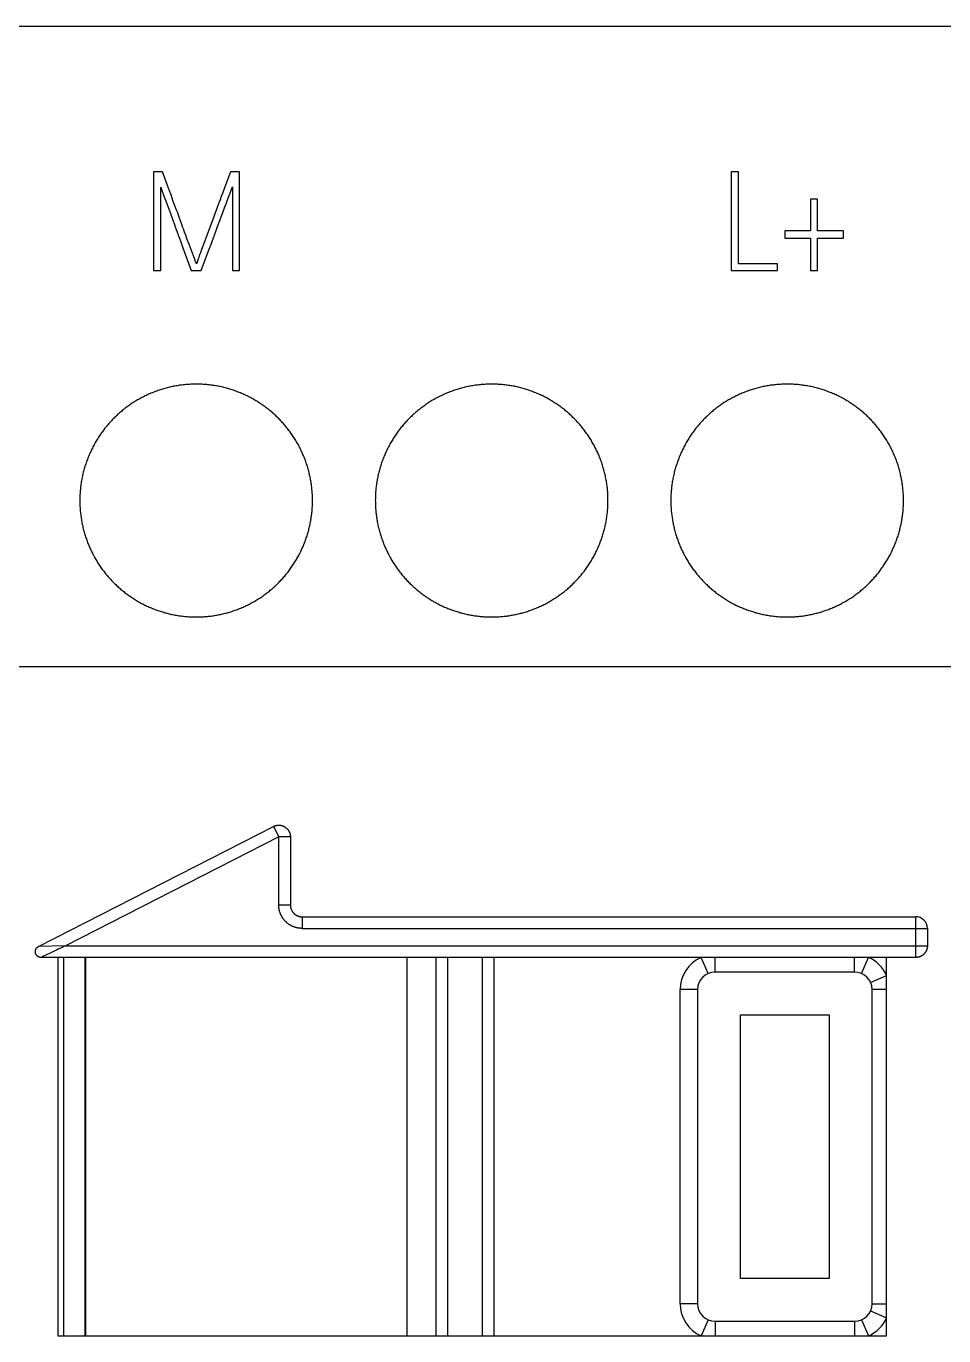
# Model space of a CAD drawing. Extents: x 0 to 420, y 0 to 297.
# Drawn here: x 119.11 to 134.88, y 215.06 to 237.56 of the extents above; entities that cross this region are included whole.
import ezdxf

# ---------------------------------------------------------------- set-up
doc = ezdxf.new("R2010")
doc.units = 0
doc.header["$LTSCALE"] = 23.1
doc.layers.add('10000_FRONT', color=7, linetype='CONTINUOUS')
doc.layers.add('10500_FRONT_LABELING', color=7, linetype='CONTINUOUS')

msp = doc.modelspace()

# ---------------------------------------------------------------- linework, layer by layer
at = {"layer": '10000_FRONT', "color": 7, "linetype": 'CONTINUOUS'}
for p, q in [((111.9, 237.561), (147.4, 237.561)), ((111.9, 226.561), (147.4, 226.561)), ((119.321, 221.75), (123.36, 223.813)), ((123.36, 223.813), (123.45, 223.634)), ((123.45, 223.634), (119.782, 221.761)), ((123.45, 222.461), (123.45, 223.634)), ((123.65, 223.634), (123.45, 223.634)), ((123.65, 223.634), (123.65, 222.461)), ((123.65, 222.461), (123.45, 222.461)), ((123.85, 222.261), (123.85, 222.061)), ((123.85, 222.261), (134.4, 222.261)), ((134.4, 221.561), (134.4, 222.261)), ((123.85, 222.061), (134.6, 222.061)), ((134.6, 222.061), (134.6, 221.761)), ((119.782, 221.761), (119.321, 221.75)), ((119.535, 221.643), (119.459, 221.606)), ((119.63, 221.688), (119.603, 221.675)), ((119.658, 221.701), (119.63, 221.688)), ((119.699, 221.721), (119.658, 221.701)), ((119.726, 221.734), (119.699, 221.721)), ((119.754, 221.748), (119.726, 221.734)), ((119.782, 221.761), (119.754, 221.748)), ((119.782, 221.761), (134.6, 221.761)), ((119.37, 221.563), (119.366, 221.561)), ((134.4, 221.561), (119.366, 221.561)), ((119.397, 221.576), (119.37, 221.563)), ((119.459, 221.606), (119.407, 221.581)), ((119.65, 221.561), (119.65, 215.061)), ((119.75, 221.561), (119.75, 215.061)), ((120.115, 221.561), (120.115, 215.061)), ((120.131, 221.561), (120.131, 215.061)), ((125.659, 215.061), (125.659, 221.561)), ((126.15, 221.561), (126.15, 215.061)), ((126.35, 221.561), (126.35, 215.061)), ((126.95, 221.561), (126.95, 215.061)), ((127.15, 221.561), (127.15, 215.061)), ((130.831, 221.286), (130.711, 221.561)), ((130.95, 221.311), (130.95, 221.561)), ((133.35, 221.311), (133.35, 221.561)), ((133.47, 221.286), (133.59, 221.561)), ((133.9, 215.061), (133.9, 221.561)), ((133.35, 221.311), (130.95, 221.311)), ((133.625, 221.131), (133.9, 221.251)), ((130.35, 215.611), (130.35, 221.011)), ((130.65, 221.011), (130.35, 221.011)), ((130.65, 221.011), (130.65, 215.611)), ((133.65, 215.611), (133.65, 221.011)), ((133.9, 221.011), (133.65, 221.011)), ((131.388, 216.048), (131.388, 220.574)), ((131.388, 220.574), (132.913, 220.574)), ((132.913, 220.574), (132.913, 216.048)), ((132.913, 216.048), (131.388, 216.048)), ((130.65, 215.611), (130.35, 215.611)), ((133.65, 215.611), (133.9, 215.611)), ((130.831, 215.336), (130.711, 215.061)), ((133.47, 215.336), (133.59, 215.061)), ((133.625, 215.491), (133.9, 215.371)), ((130.95, 215.311), (130.95, 215.061)), ((130.95, 215.311), (133.35, 215.311)), ((133.35, 215.311), (133.35, 215.061)), ((119.65, 215.061), (133.9, 215.061))]:
    msp.add_line(p, q, dxfattribs=at)
for points in [[(124.03, 229.411), (124.03, 229.433), (124.03, 229.454), (124.029, 229.475), (124.029, 229.497), (124.028, 229.518), (124.026, 229.539), (124.025, 229.56), (124.023, 229.581), (124.021, 229.602), (124.019, 229.623), (124.017, 229.644), (124.014, 229.665), (124.011, 229.686), (124.008, 229.707), (124.005, 229.728), (124.002, 229.749), (123.998, 229.77), (123.994, 229.791), (123.99, 229.811), (123.986, 229.832), (123.981, 229.853), (123.976, 229.873), (123.971, 229.894), (123.966, 229.914), (123.961, 229.935), (123.955, 229.955), (123.949, 229.976), (123.943, 229.996), (123.937, 230.017), (123.93, 230.037), (123.923, 230.057), (123.916, 230.077), (123.909, 230.097), (123.902, 230.118), (123.894, 230.137), (123.886, 230.157), (123.878, 230.177), (123.87, 230.197), (123.861, 230.216), (123.853, 230.235), (123.844, 230.255), (123.835, 230.274), (123.826, 230.293), (123.816, 230.312), (123.806, 230.331), (123.797, 230.349), (123.787, 230.368), (123.776, 230.387), (123.766, 230.405), (123.755, 230.423), (123.745, 230.442), (123.734, 230.46), (123.722, 230.478), (123.711, 230.495), (123.699, 230.513), (123.688, 230.531), (123.676, 230.548), (123.663, 230.566), (123.651, 230.583), (123.639, 230.6), (123.626, 230.617), (123.613, 230.634), (123.6, 230.651), (123.586, 230.668), (123.573, 230.685), (123.559, 230.701), (123.545, 230.717), (123.531, 230.733), (123.517, 230.749), (123.502, 230.765), (123.488, 230.781), (123.473, 230.796), (123.458, 230.811), (123.444, 230.827), (123.428, 230.841), (123.413, 230.856), (123.398, 230.871), (123.382, 230.885), (123.367, 230.899), (123.351, 230.913), (123.335, 230.927), (123.319, 230.941), (123.302, 230.955), (123.286, 230.968), (123.269, 230.981), (123.253, 230.994), (123.236, 231.007), (123.219, 231.02), (123.201, 231.033), (123.184, 231.045), (123.167, 231.057), (123.149, 231.069), (123.131, 231.081), (123.113, 231.093), (123.095, 231.104), (123.077, 231.116), (123.058, 231.127), (123.04, 231.138), (123.021, 231.148), (123.003, 231.159), (122.984, 231.169), (122.965, 231.179), (122.946, 231.189), (122.927, 231.199), (122.908, 231.208), (122.889, 231.218), (122.87, 231.227), (122.85, 231.235), (122.831, 231.244), (122.811, 231.252), (122.792, 231.261), (122.772, 231.269), (122.752, 231.276), (122.732, 231.284), (122.713, 231.291), (122.693, 231.298), (122.672, 231.305), (122.652, 231.312), (122.632, 231.319), (122.612, 231.325), (122.591, 231.331), (122.571, 231.337), (122.55, 231.343), (122.529, 231.348), (122.508, 231.353), (122.487, 231.358), (122.467, 231.363), (122.445, 231.368), (122.424, 231.372), (122.403, 231.376), (122.382, 231.38), (122.361, 231.384), (122.34, 231.387), (122.319, 231.39), (122.298, 231.393), (122.277, 231.396), (122.255, 231.398), (122.234, 231.401), (122.213, 231.403), (122.192, 231.405), (122.171, 231.406), (122.149, 231.408), (122.128, 231.409), (122.107, 231.41), (122.086, 231.41), (122.064, 231.411), (122.043, 231.411), (122.022, 231.411), (122, 231.411), (121.979, 231.41), (121.958, 231.41), (121.937, 231.409), (121.915, 231.408), (121.894, 231.406), (121.872, 231.405), (121.851, 231.403), (121.83, 231.401), (121.808, 231.399), (121.787, 231.396), (121.766, 231.394), (121.744, 231.391), (121.723, 231.387), (121.702, 231.384), (121.681, 231.38), (121.66, 231.376), (121.639, 231.372), (121.618, 231.368), (121.597, 231.364), (121.576, 231.359), (121.555, 231.354), (121.535, 231.349), (121.514, 231.343), (121.494, 231.338), (121.473, 231.332), (121.453, 231.326), (121.433, 231.32), (121.412, 231.313), (121.392, 231.307), (121.372, 231.3), (121.352, 231.293), (121.332, 231.285), (121.312, 231.278), (121.292, 231.27), (121.272, 231.262), (121.253, 231.254), (121.233, 231.245), (121.213, 231.237), (121.194, 231.228), (121.174, 231.219), (121.155, 231.209), (121.136, 231.2), (121.117, 231.19), (121.098, 231.18), (121.079, 231.17), (121.06, 231.16), (121.041, 231.149), (121.023, 231.139), (121.004, 231.128), (120.986, 231.117)], [(129.11, 229.411), (129.11, 229.433), (129.11, 229.454), (129.109, 229.475), (129.109, 229.497), (129.108, 229.518), (129.106, 229.539), (129.105, 229.56), (129.103, 229.581), (129.101, 229.602), (129.099, 229.623), (129.097, 229.644), (129.094, 229.665), (129.091, 229.686), (129.088, 229.707), (129.085, 229.728), (129.082, 229.749), (129.078, 229.77), (129.074, 229.791), (129.07, 229.811), (129.066, 229.832), (129.061, 229.853), (129.056, 229.873), (129.051, 229.894), (129.046, 229.914), (129.041, 229.935), (129.035, 229.955), (129.029, 229.976), (129.023, 229.996), (129.017, 230.017), (129.01, 230.037), (129.003, 230.057), (128.996, 230.077), (128.989, 230.097), (128.982, 230.118), (128.974, 230.137), (128.966, 230.157), (128.958, 230.177), (128.95, 230.197), (128.941, 230.216), (128.933, 230.235), (128.924, 230.255), (128.915, 230.274), (128.906, 230.293), (128.896, 230.312), (128.886, 230.331), (128.877, 230.349), (128.867, 230.368), (128.856, 230.387), (128.846, 230.405), (128.835, 230.423), (128.825, 230.442), (128.814, 230.46), (128.802, 230.478), (128.791, 230.495), (128.779, 230.513), (128.768, 230.531), (128.756, 230.548), (128.743, 230.566), (128.731, 230.583), (128.719, 230.6), (128.706, 230.617), (128.693, 230.634), (128.68, 230.651), (128.666, 230.668), (128.653, 230.685), (128.639, 230.701), (128.625, 230.717), (128.611, 230.733), (128.597, 230.749), (128.582, 230.765), (128.568, 230.781), (128.553, 230.796), (128.538, 230.811), (128.524, 230.827), (128.508, 230.841), (128.493, 230.856), (128.478, 230.871), (128.462, 230.885), (128.447, 230.899), (128.431, 230.913), (128.415, 230.927), (128.399, 230.941), (128.382, 230.955), (128.366, 230.968), (128.349, 230.981), (128.333, 230.994), (128.316, 231.007), (128.299, 231.02), (128.281, 231.033), (128.264, 231.045), (128.247, 231.057), (128.229, 231.069), (128.211, 231.081), (128.193, 231.093), (128.175, 231.104), (128.157, 231.116), (128.138, 231.127), (128.12, 231.138), (128.101, 231.148), (128.083, 231.159), (128.064, 231.169), (128.045, 231.179), (128.026, 231.189), (128.007, 231.199), (127.988, 231.208), (127.969, 231.218), (127.95, 231.227), (127.93, 231.235), (127.911, 231.244), (127.891, 231.252), (127.872, 231.261), (127.852, 231.269), (127.832, 231.276), (127.812, 231.284), (127.793, 231.291), (127.773, 231.298), (127.752, 231.305), (127.732, 231.312), (127.712, 231.319), (127.692, 231.325), (127.671, 231.331), (127.651, 231.337), (127.63, 231.343), (127.609, 231.348), (127.588, 231.353), (127.567, 231.358), (127.547, 231.363), (127.525, 231.368), (127.504, 231.372), (127.483, 231.376), (127.462, 231.38), (127.441, 231.384), (127.42, 231.387), (127.399, 231.39), (127.378, 231.393), (127.357, 231.396), (127.335, 231.398), (127.314, 231.401), (127.293, 231.403), (127.272, 231.405), (127.251, 231.406), (127.229, 231.408), (127.208, 231.409), (127.187, 231.41), (127.166, 231.41), (127.144, 231.411), (127.123, 231.411), (127.102, 231.411), (127.08, 231.411), (127.059, 231.41), (127.038, 231.41), (127.017, 231.409), (126.995, 231.408), (126.974, 231.406), (126.952, 231.405), (126.931, 231.403), (126.91, 231.401), (126.888, 231.399), (126.867, 231.396), (126.846, 231.394), (126.824, 231.391), (126.803, 231.387), (126.782, 231.384), (126.761, 231.38), (126.74, 231.376), (126.719, 231.372), (126.698, 231.368), (126.677, 231.364), (126.656, 231.359), (126.635, 231.354), (126.615, 231.349), (126.594, 231.343), (126.574, 231.338), (126.553, 231.332), (126.533, 231.326), (126.513, 231.32), (126.492, 231.313), (126.472, 231.307), (126.452, 231.3), (126.432, 231.293), (126.412, 231.285), (126.392, 231.278), (126.372, 231.27), (126.352, 231.262), (126.333, 231.254), (126.313, 231.245), (126.293, 231.237), (126.274, 231.228), (126.254, 231.219), (126.235, 231.209), (126.216, 231.2), (126.197, 231.19), (126.178, 231.18), (126.159, 231.17), (126.14, 231.16), (126.121, 231.149), (126.103, 231.139), (126.084, 231.128), (126.066, 231.117)], [(134.19, 229.411), (134.19, 229.433), (134.19, 229.454), (134.189, 229.475), (134.189, 229.497), (134.188, 229.518), (134.186, 229.539), (134.185, 229.56), (134.183, 229.581), (134.181, 229.602), (134.179, 229.623), (134.177, 229.644), (134.174, 229.665), (134.171, 229.686), (134.168, 229.707), (134.165, 229.728), (134.162, 229.749), (134.158, 229.77), (134.154, 229.791), (134.15, 229.811), (134.146, 229.832), (134.141, 229.853), (134.136, 229.873), (134.131, 229.894), (134.126, 229.914), (134.121, 229.935), (134.115, 229.955), (134.109, 229.976), (134.103, 229.996), (134.097, 230.017), (134.09, 230.037), (134.083, 230.057), (134.076, 230.077), (134.069, 230.097), (134.062, 230.118), (134.054, 230.137), (134.046, 230.157), (134.038, 230.177), (134.03, 230.197), (134.021, 230.216), (134.013, 230.235), (134.004, 230.255), (133.995, 230.274), (133.986, 230.293), (133.976, 230.312), (133.966, 230.331), (133.957, 230.349), (133.947, 230.368), (133.936, 230.387), (133.926, 230.405), (133.915, 230.423), (133.905, 230.442), (133.894, 230.46), (133.882, 230.478), (133.871, 230.495), (133.859, 230.513), (133.848, 230.531), (133.836, 230.548), (133.823, 230.566), (133.811, 230.583), (133.799, 230.6), (133.786, 230.617), (133.773, 230.634), (133.76, 230.651), (133.746, 230.668), (133.733, 230.685), (133.719, 230.701), (133.705, 230.717), (133.691, 230.733), (133.677, 230.749), (133.662, 230.765), (133.648, 230.781), (133.633, 230.796), (133.618, 230.811), (133.604, 230.827), (133.588, 230.841), (133.573, 230.856), (133.558, 230.871), (133.542, 230.885), (133.527, 230.899), (133.511, 230.913), (133.495, 230.927), (133.479, 230.941), (133.462, 230.955), (133.446, 230.968), (133.429, 230.981), (133.413, 230.994), (133.396, 231.007), (133.379, 231.02), (133.361, 231.033), (133.344, 231.045), (133.327, 231.057), (133.309, 231.069), (133.291, 231.081), (133.273, 231.093), (133.255, 231.104), (133.237, 231.116), (133.218, 231.127), (133.2, 231.138), (133.181, 231.148), (133.163, 231.159), (133.144, 231.169), (133.125, 231.179), (133.106, 231.189), (133.087, 231.199), (133.068, 231.208), (133.049, 231.218), (133.03, 231.227), (133.01, 231.235), (132.991, 231.244), (132.971, 231.252), (132.952, 231.261), (132.932, 231.269), (132.912, 231.276), (132.892, 231.284), (132.873, 231.291), (132.853, 231.298), (132.832, 231.305), (132.812, 231.312), (132.792, 231.319), (132.772, 231.325), (132.751, 231.331), (132.731, 231.337), (132.71, 231.343), (132.689, 231.348), (132.668, 231.353), (132.647, 231.358), (132.627, 231.363), (132.605, 231.368), (132.584, 231.372), (132.563, 231.376), (132.542, 231.38), (132.521, 231.384), (132.5, 231.387), (132.479, 231.39), (132.458, 231.393), (132.437, 231.396), (132.415, 231.398), (132.394, 231.401), (132.373, 231.403), (132.352, 231.405), (132.331, 231.406), (132.309, 231.408), (132.288, 231.409), (132.267, 231.41), (132.246, 231.41), (132.224, 231.411), (132.203, 231.411), (132.182, 231.411), (132.16, 231.411), (132.139, 231.41), (132.118, 231.41), (132.097, 231.409), (132.075, 231.408), (132.054, 231.406), (132.032, 231.405), (132.011, 231.403), (131.99, 231.401), (131.968, 231.399), (131.947, 231.396), (131.926, 231.394), (131.904, 231.391), (131.883, 231.387), (131.862, 231.384), (131.841, 231.38), (131.82, 231.376), (131.799, 231.372), (131.778, 231.368), (131.757, 231.364), (131.736, 231.359), (131.715, 231.354), (131.695, 231.349), (131.674, 231.343), (131.654, 231.338), (131.633, 231.332), (131.613, 231.326), (131.593, 231.32), (131.572, 231.313), (131.552, 231.307), (131.532, 231.3), (131.512, 231.293), (131.492, 231.285), (131.472, 231.278), (131.452, 231.27), (131.432, 231.262), (131.413, 231.254), (131.393, 231.245), (131.373, 231.237), (131.354, 231.228), (131.334, 231.219), (131.315, 231.209), (131.296, 231.2), (131.277, 231.19), (131.258, 231.18), (131.239, 231.17), (131.22, 231.16), (131.201, 231.149), (131.183, 231.139), (131.164, 231.128), (131.146, 231.117)], [(120.986, 231.117), (120.968, 231.106), (120.95, 231.094), (120.932, 231.083), (120.915, 231.071), (120.897, 231.059), (120.88, 231.047), (120.862, 231.035), (120.845, 231.022), (120.828, 231.009), (120.811, 230.997), (120.795, 230.984), (120.778, 230.97), (120.761, 230.957), (120.745, 230.943), (120.729, 230.93), (120.713, 230.916), (120.697, 230.901), (120.681, 230.887), (120.665, 230.873), (120.65, 230.858), (120.634, 230.843), (120.619, 230.828), (120.604, 230.813), (120.589, 230.797), (120.574, 230.782), (120.56, 230.766), (120.545, 230.75), (120.531, 230.735), (120.517, 230.718), (120.503, 230.702), (120.49, 230.686), (120.476, 230.67), (120.463, 230.653), (120.45, 230.636), (120.437, 230.619), (120.424, 230.603), (120.412, 230.585), (120.399, 230.568), (120.387, 230.551), (120.375, 230.533), (120.363, 230.516), (120.352, 230.498), (120.34, 230.48), (120.329, 230.462), (120.318, 230.444), (120.307, 230.426), (120.296, 230.408), (120.286, 230.389), (120.276, 230.371), (120.266, 230.352), (120.256, 230.333), (120.246, 230.314), (120.236, 230.295), (120.227, 230.276), (120.218, 230.256), (120.209, 230.237), (120.2, 230.217), (120.192, 230.198), (120.183, 230.178), (120.175, 230.158), (120.167, 230.138), (120.16, 230.119), (120.152, 230.099), (120.145, 230.079), (120.138, 230.059), (120.132, 230.039), (120.125, 230.019), (120.119, 229.998), (120.113, 229.978), (120.107, 229.958), (120.101, 229.938), (120.096, 229.917), (120.09, 229.897), (120.085, 229.876), (120.08, 229.855), (120.076, 229.835), (120.072, 229.814), (120.067, 229.793), (120.063, 229.772), (120.06, 229.752), (120.056, 229.731), (120.053, 229.71), (120.05, 229.688), (120.047, 229.667), (120.044, 229.646), (120.042, 229.625), (120.04, 229.604), (120.038, 229.582), (120.036, 229.561), (120.035, 229.539), (120.033, 229.518), (120.032, 229.497), (120.032, 229.475), (120.031, 229.454), (120.031, 229.433), (120.03, 229.411)], [(126.066, 231.117), (126.048, 231.106), (126.03, 231.094), (126.012, 231.083), (125.995, 231.071), (125.977, 231.059), (125.96, 231.047), (125.942, 231.035), (125.925, 231.022), (125.908, 231.009), (125.891, 230.997), (125.875, 230.984), (125.858, 230.97), (125.841, 230.957), (125.825, 230.943), (125.809, 230.93), (125.793, 230.916), (125.777, 230.901), (125.761, 230.887), (125.745, 230.873), (125.73, 230.858), (125.714, 230.843), (125.699, 230.828), (125.684, 230.813), (125.669, 230.797), (125.654, 230.782), (125.64, 230.766), (125.625, 230.75), (125.611, 230.735), (125.597, 230.718), (125.583, 230.702), (125.57, 230.686), (125.556, 230.67), (125.543, 230.653), (125.53, 230.636), (125.517, 230.619), (125.504, 230.603), (125.492, 230.585), (125.479, 230.568), (125.467, 230.551), (125.455, 230.533), (125.443, 230.516), (125.432, 230.498), (125.42, 230.48), (125.409, 230.462), (125.398, 230.444), (125.387, 230.426), (125.376, 230.408), (125.366, 230.389), (125.356, 230.371), (125.346, 230.352), (125.336, 230.333), (125.326, 230.314), (125.316, 230.295), (125.307, 230.276), (125.298, 230.256), (125.289, 230.237), (125.28, 230.217), (125.272, 230.198), (125.263, 230.178), (125.255, 230.158), (125.247, 230.138), (125.24, 230.119), (125.232, 230.099), (125.225, 230.079), (125.218, 230.059), (125.212, 230.039), (125.205, 230.019), (125.199, 229.998), (125.193, 229.978), (125.187, 229.958), (125.181, 229.938), (125.176, 229.917), (125.17, 229.897), (125.165, 229.876), (125.16, 229.855), (125.156, 229.835), (125.152, 229.814), (125.147, 229.793), (125.143, 229.772), (125.14, 229.752), (125.136, 229.731), (125.133, 229.71), (125.13, 229.688), (125.127, 229.667), (125.124, 229.646), (125.122, 229.625), (125.12, 229.604), (125.118, 229.582), (125.116, 229.561), (125.115, 229.539), (125.113, 229.518), (125.112, 229.497), (125.112, 229.475), (125.111, 229.454), (125.111, 229.433), (125.11, 229.411)], [(131.146, 231.117), (131.128, 231.106), (131.11, 231.094), (131.092, 231.083), (131.075, 231.071), (131.057, 231.059), (131.04, 231.047), (131.022, 231.035), (131.005, 231.022), (130.988, 231.009), (130.971, 230.997), (130.955, 230.984), (130.938, 230.97), (130.921, 230.957), (130.905, 230.943), (130.889, 230.93), (130.873, 230.916), (130.857, 230.901), (130.841, 230.887), (130.825, 230.873), (130.81, 230.858), (130.794, 230.843), (130.779, 230.828), (130.764, 230.813), (130.749, 230.797), (130.734, 230.782), (130.72, 230.766), (130.705, 230.75), (130.691, 230.735), (130.677, 230.718), (130.663, 230.702), (130.65, 230.686), (130.636, 230.67), (130.623, 230.653), (130.61, 230.636), (130.597, 230.619), (130.584, 230.603), (130.572, 230.585), (130.559, 230.568), (130.547, 230.551), (130.535, 230.533), (130.523, 230.516), (130.512, 230.498), (130.5, 230.48), (130.489, 230.462), (130.478, 230.444), (130.467, 230.426), (130.456, 230.408), (130.446, 230.389), (130.436, 230.371), (130.426, 230.352), (130.416, 230.333), (130.406, 230.314), (130.396, 230.295), (130.387, 230.276), (130.378, 230.256), (130.369, 230.237), (130.36, 230.217), (130.352, 230.198), (130.343, 230.178), (130.335, 230.158), (130.327, 230.138), (130.32, 230.119), (130.312, 230.099), (130.305, 230.079), (130.298, 230.059), (130.292, 230.039), (130.285, 230.019), (130.279, 229.998), (130.273, 229.978), (130.267, 229.958), (130.261, 229.938), (130.256, 229.917), (130.25, 229.897), (130.245, 229.876), (130.24, 229.855), (130.236, 229.835), (130.232, 229.814), (130.227, 229.793), (130.223, 229.772), (130.22, 229.752), (130.216, 229.731), (130.213, 229.71), (130.21, 229.688), (130.207, 229.667), (130.204, 229.646), (130.202, 229.625), (130.2, 229.604), (130.198, 229.582), (130.196, 229.561), (130.195, 229.539), (130.193, 229.518), (130.192, 229.497), (130.192, 229.475), (130.191, 229.454), (130.191, 229.433), (130.19, 229.411)], [(120.03, 229.411), (120.031, 229.391), (120.031, 229.37), (120.031, 229.35), (120.032, 229.329), (120.033, 229.309), (120.034, 229.288), (120.036, 229.268), (120.037, 229.248), (120.039, 229.227), (120.041, 229.207), (120.043, 229.187), (120.046, 229.167), (120.048, 229.147), (120.051, 229.126), (120.054, 229.106), (120.057, 229.086), (120.06, 229.066), (120.064, 229.046), (120.068, 229.026), (120.072, 229.006), (120.076, 228.987), (120.08, 228.967), (120.085, 228.947), (120.09, 228.927), (120.095, 228.907), (120.1, 228.888), (120.106, 228.868), (120.111, 228.848), (120.117, 228.829), (120.123, 228.809), (120.129, 228.79), (120.136, 228.77), (120.143, 228.751), (120.15, 228.731), (120.157, 228.712), (120.164, 228.693), (120.171, 228.674), (120.179, 228.655), (120.187, 228.636), (120.195, 228.617), (120.203, 228.598), (120.211, 228.58), (120.22, 228.561), (120.229, 228.543), (120.238, 228.525), (120.247, 228.507), (120.256, 228.488), (120.266, 228.47), (120.275, 228.453), (120.285, 228.435), (120.295, 228.417), (120.305, 228.399), (120.316, 228.382), (120.326, 228.365), (120.337, 228.347), (120.348, 228.33), (120.359, 228.313), (120.37, 228.296), (120.382, 228.279), (120.393, 228.262), (120.405, 228.246), (120.417, 228.229), (120.429, 228.213), (120.442, 228.196), (120.454, 228.18), (120.467, 228.164), (120.48, 228.148), (120.493, 228.132), (120.506, 228.116), (120.52, 228.1), (120.533, 228.085), (120.547, 228.07), (120.561, 228.055), (120.575, 228.04), (120.589, 228.025), (120.603, 228.01), (120.617, 227.996), (120.632, 227.981), (120.647, 227.967), (120.661, 227.953), (120.676, 227.939), (120.691, 227.926), (120.707, 227.912), (120.722, 227.899), (120.737, 227.885), (120.753, 227.872), (120.769, 227.859), (120.785, 227.847), (120.801, 227.834), (120.817, 227.821), (120.833, 227.809), (120.849, 227.797), (120.866, 227.785), (120.883, 227.773), (120.9, 227.761), (120.917, 227.75), (120.934, 227.739), (120.951, 227.727), (120.969, 227.716), (120.986, 227.705), (121.004, 227.695), (121.022, 227.684), (121.039, 227.674), (121.057, 227.664), (121.075, 227.654), (121.093, 227.644), (121.112, 227.635), (121.13, 227.625), (121.148, 227.616), (121.167, 227.607), (121.185, 227.599), (121.204, 227.59), (121.222, 227.582), (121.241, 227.574), (121.26, 227.566), (121.279, 227.558), (121.297, 227.55), (121.317, 227.543), (121.336, 227.536), (121.355, 227.529), (121.374, 227.522), (121.393, 227.515), (121.413, 227.509), (121.432, 227.503), (121.452, 227.497), (121.472, 227.491), (121.491, 227.485), (121.511, 227.48), (121.531, 227.474), (121.551, 227.469), (121.571, 227.465), (121.591, 227.46), (121.612, 227.455), (121.632, 227.451), (121.652, 227.447), (121.672, 227.443), (121.693, 227.44), (121.713, 227.437), (121.733, 227.433), (121.753, 227.43), (121.774, 227.428), (121.794, 227.425), (121.814, 227.423), (121.835, 227.421), (121.855, 227.419), (121.876, 227.417), (121.896, 227.416), (121.916, 227.414), (121.937, 227.413), (121.957, 227.412), (121.977, 227.412), (121.998, 227.411), (122.018, 227.411), (122.039, 227.411), (122.059, 227.411), (122.08, 227.412), (122.1, 227.412), (122.121, 227.413), (122.141, 227.414), (122.162, 227.415), (122.182, 227.417), (122.203, 227.419), (122.223, 227.42), (122.244, 227.423), (122.264, 227.425), (122.285, 227.427), (122.305, 227.43), (122.326, 227.433), (122.346, 227.436), (122.367, 227.44), (122.387, 227.443), (122.407, 227.447), (122.427, 227.451), (122.447, 227.455), (122.467, 227.459), (122.487, 227.464), (122.507, 227.469), (122.527, 227.474), (122.547, 227.479), (122.566, 227.484), (122.586, 227.49), (122.606, 227.496), (122.625, 227.502), (122.645, 227.508), (122.664, 227.514), (122.683, 227.521), (122.703, 227.527), (122.722, 227.534), (122.741, 227.542), (122.76, 227.549), (122.779, 227.557), (122.798, 227.564), (122.817, 227.572), (122.836, 227.58), (122.855, 227.589), (122.873, 227.597), (122.892, 227.606), (122.911, 227.615), (122.929, 227.624)], [(122.929, 227.624), (122.948, 227.634), (122.966, 227.643), (122.984, 227.653), (123.002, 227.663), (123.02, 227.673), (123.038, 227.683), (123.055, 227.694), (123.073, 227.704), (123.09, 227.715), (123.108, 227.726), (123.125, 227.737), (123.142, 227.748), (123.159, 227.76), (123.176, 227.771), (123.192, 227.783), (123.209, 227.795), (123.225, 227.807), (123.241, 227.819), (123.258, 227.832), (123.274, 227.844), (123.29, 227.857), (123.305, 227.87), (123.321, 227.883), (123.337, 227.896), (123.352, 227.91), (123.367, 227.924), (123.383, 227.937), (123.398, 227.951), (123.413, 227.965), (123.427, 227.98), (123.442, 227.994), (123.457, 228.009), (123.471, 228.024), (123.485, 228.039), (123.499, 228.054), (123.513, 228.069), (123.527, 228.084), (123.54, 228.099), (123.554, 228.115), (123.567, 228.131), (123.58, 228.146), (123.593, 228.162), (123.605, 228.178), (123.618, 228.194), (123.63, 228.211), (123.642, 228.227), (123.654, 228.243), (123.666, 228.26), (123.678, 228.277), (123.689, 228.293), (123.7, 228.31), (123.711, 228.327), (123.722, 228.345), (123.733, 228.362), (123.744, 228.379), (123.754, 228.397), (123.764, 228.414), (123.775, 228.432), (123.784, 228.45), (123.794, 228.468), (123.804, 228.486), (123.813, 228.504), (123.822, 228.523), (123.831, 228.541), (123.84, 228.56), (123.849, 228.579), (123.857, 228.597), (123.866, 228.616), (123.874, 228.635), (123.882, 228.654), (123.889, 228.673), (123.897, 228.692), (123.904, 228.711), (123.911, 228.73), (123.918, 228.749), (123.924, 228.768), (123.931, 228.788), (123.937, 228.807), (123.943, 228.827), (123.949, 228.846), (123.955, 228.866), (123.96, 228.885), (123.965, 228.905), (123.97, 228.924), (123.975, 228.944), (123.98, 228.964), (123.984, 228.984), (123.989, 229.004), (123.993, 229.024), (123.996, 229.044), (124, 229.064), (124.004, 229.084), (124.007, 229.104), (124.01, 229.124), (124.013, 229.145), (124.015, 229.165), (124.018, 229.185), (124.02, 229.206), (124.022, 229.226), (124.024, 229.247), (124.025, 229.267), (124.027, 229.288), (124.028, 229.308), (124.029, 229.329), (124.03, 229.349), (124.03, 229.37), (124.03, 229.391), (124.03, 229.411)], [(125.11, 229.411), (125.111, 229.391), (125.111, 229.37), (125.111, 229.35), (125.112, 229.329), (125.113, 229.309), (125.114, 229.288), (125.116, 229.268), (125.117, 229.248), (125.119, 229.227), (125.121, 229.207), (125.123, 229.187), (125.126, 229.167), (125.128, 229.147), (125.131, 229.126), (125.134, 229.106), (125.137, 229.086), (125.14, 229.066), (125.144, 229.046), (125.148, 229.026), (125.152, 229.006), (125.156, 228.987), (125.16, 228.967), (125.165, 228.947), (125.17, 228.927), (125.175, 228.907), (125.18, 228.888), (125.186, 228.868), (125.191, 228.848), (125.197, 228.829), (125.203, 228.809), (125.209, 228.79), (125.216, 228.77), (125.223, 228.751), (125.23, 228.731), (125.237, 228.712), (125.244, 228.693), (125.251, 228.674), (125.259, 228.655), (125.267, 228.636), (125.275, 228.617), (125.283, 228.598), (125.291, 228.58), (125.3, 228.561), (125.309, 228.543), (125.318, 228.525), (125.327, 228.507), (125.336, 228.488), (125.346, 228.47), (125.355, 228.453), (125.365, 228.435), (125.375, 228.417), (125.385, 228.399), (125.396, 228.382), (125.406, 228.365), (125.417, 228.347), (125.428, 228.33), (125.439, 228.313), (125.45, 228.296), (125.462, 228.279), (125.473, 228.262), (125.485, 228.246), (125.497, 228.229), (125.509, 228.213), (125.522, 228.196), (125.534, 228.18), (125.547, 228.164), (125.56, 228.148), (125.573, 228.132), (125.586, 228.116), (125.6, 228.1), (125.613, 228.085), (125.627, 228.07), (125.641, 228.055), (125.655, 228.04), (125.669, 228.025), (125.683, 228.01), (125.697, 227.996), (125.712, 227.981), (125.727, 227.967), (125.741, 227.953), (125.756, 227.939), (125.771, 227.926), (125.787, 227.912), (125.802, 227.899), (125.817, 227.885), (125.833, 227.872), (125.849, 227.859), (125.865, 227.847), (125.881, 227.834), (125.897, 227.821), (125.913, 227.809), (125.929, 227.797), (125.946, 227.785), (125.963, 227.773), (125.98, 227.761), (125.997, 227.75), (126.014, 227.739), (126.031, 227.727), (126.049, 227.716), (126.066, 227.705), (126.084, 227.695), (126.102, 227.684), (126.119, 227.674), (126.137, 227.664), (126.155, 227.654), (126.173, 227.644), (126.192, 227.635), (126.21, 227.625), (126.228, 227.616), (126.247, 227.607), (126.265, 227.599), (126.284, 227.59), (126.302, 227.582), (126.321, 227.574), (126.34, 227.566), (126.359, 227.558), (126.377, 227.55), (126.397, 227.543), (126.416, 227.536), (126.435, 227.529), (126.454, 227.522), (126.473, 227.515), (126.493, 227.509), (126.512, 227.503), (126.532, 227.497), (126.552, 227.491), (126.571, 227.485), (126.591, 227.48), (126.611, 227.474), (126.631, 227.469), (126.651, 227.465), (126.671, 227.46), (126.692, 227.455), (126.712, 227.451), (126.732, 227.447), (126.752, 227.443), (126.773, 227.44), (126.793, 227.437), (126.813, 227.433), (126.833, 227.43), (126.854, 227.428), (126.874, 227.425), (126.894, 227.423), (126.915, 227.421), (126.935, 227.419), (126.956, 227.417), (126.976, 227.416), (126.996, 227.414), (127.017, 227.413), (127.037, 227.412), (127.057, 227.412), (127.078, 227.411), (127.098, 227.411), (127.119, 227.411), (127.139, 227.411), (127.16, 227.412), (127.18, 227.412), (127.201, 227.413), (127.221, 227.414), (127.242, 227.415), (127.262, 227.417), (127.283, 227.419), (127.303, 227.42), (127.324, 227.423), (127.344, 227.425), (127.365, 227.427), (127.385, 227.43), (127.406, 227.433), (127.426, 227.436), (127.447, 227.44), (127.467, 227.443), (127.487, 227.447), (127.507, 227.451), (127.527, 227.455), (127.547, 227.459), (127.567, 227.464), (127.587, 227.469), (127.607, 227.474), (127.627, 227.479), (127.646, 227.484), (127.666, 227.49), (127.686, 227.496), (127.705, 227.502), (127.725, 227.508), (127.744, 227.514), (127.763, 227.521), (127.783, 227.527), (127.802, 227.534), (127.821, 227.542), (127.84, 227.549), (127.859, 227.557), (127.878, 227.564), (127.897, 227.572), (127.916, 227.58), (127.935, 227.589), (127.953, 227.597), (127.972, 227.606), (127.991, 227.615), (128.009, 227.624)], [(128.009, 227.624), (128.028, 227.634), (128.046, 227.643), (128.064, 227.653), (128.082, 227.663), (128.1, 227.673), (128.118, 227.683), (128.135, 227.694), (128.153, 227.704), (128.17, 227.715), (128.188, 227.726), (128.205, 227.737), (128.222, 227.748), (128.239, 227.76), (128.256, 227.771), (128.272, 227.783), (128.289, 227.795), (128.305, 227.807), (128.321, 227.819), (128.338, 227.832), (128.354, 227.844), (128.37, 227.857), (128.385, 227.87), (128.401, 227.883), (128.417, 227.896), (128.432, 227.91), (128.447, 227.924), (128.463, 227.937), (128.478, 227.951), (128.493, 227.965), (128.507, 227.98), (128.522, 227.994), (128.537, 228.009), (128.551, 228.024), (128.565, 228.039), (128.579, 228.054), (128.593, 228.069), (128.607, 228.084), (128.62, 228.099), (128.634, 228.115), (128.647, 228.131), (128.66, 228.146), (128.673, 228.162), (128.685, 228.178), (128.698, 228.194), (128.71, 228.211), (128.722, 228.227), (128.734, 228.243), (128.746, 228.26), (128.758, 228.277), (128.769, 228.293), (128.78, 228.31), (128.791, 228.327), (128.802, 228.345), (128.813, 228.362), (128.824, 228.379), (128.834, 228.397), (128.844, 228.414), (128.855, 228.432), (128.864, 228.45), (128.874, 228.468), (128.884, 228.486), (128.893, 228.504), (128.902, 228.523), (128.911, 228.541), (128.92, 228.56), (128.929, 228.579), (128.937, 228.597), (128.946, 228.616), (128.954, 228.635), (128.962, 228.654), (128.969, 228.673), (128.977, 228.692), (128.984, 228.711), (128.991, 228.73), (128.998, 228.749), (129.004, 228.768), (129.011, 228.788), (129.017, 228.807), (129.023, 228.827), (129.029, 228.846), (129.035, 228.866), (129.04, 228.885), (129.045, 228.905), (129.05, 228.924), (129.055, 228.944), (129.06, 228.964), (129.064, 228.984), (129.069, 229.004), (129.073, 229.024), (129.076, 229.044), (129.08, 229.064), (129.084, 229.084), (129.087, 229.104), (129.09, 229.124), (129.093, 229.145), (129.095, 229.165), (129.098, 229.185), (129.1, 229.206), (129.102, 229.226), (129.104, 229.247), (129.105, 229.267), (129.107, 229.288), (129.108, 229.308), (129.109, 229.329), (129.11, 229.349), (129.11, 229.37), (129.11, 229.391), (129.11, 229.411)], [(130.19, 229.411), (130.191, 229.391), (130.191, 229.37), (130.191, 229.35), (130.192, 229.329), (130.193, 229.309), (130.194, 229.288), (130.196, 229.268), (130.197, 229.248), (130.199, 229.227), (130.201, 229.207), (130.203, 229.187), (130.206, 229.167), (130.208, 229.147), (130.211, 229.126), (130.214, 229.106), (130.217, 229.086), (130.22, 229.066), (130.224, 229.046), (130.228, 229.026), (130.232, 229.006), (130.236, 228.987), (130.24, 228.967), (130.245, 228.947), (130.25, 228.927), (130.255, 228.907), (130.26, 228.888), (130.266, 228.868), (130.271, 228.848), (130.277, 228.829), (130.283, 228.809), (130.289, 228.79), (130.296, 228.77), (130.303, 228.751), (130.31, 228.731), (130.317, 228.712), (130.324, 228.693), (130.331, 228.674), (130.339, 228.655), (130.347, 228.636), (130.355, 228.617), (130.363, 228.598), (130.371, 228.58), (130.38, 228.561), (130.389, 228.543), (130.398, 228.525), (130.407, 228.507), (130.416, 228.488), (130.426, 228.47), (130.435, 228.453), (130.445, 228.435), (130.455, 228.417), (130.465, 228.399), (130.476, 228.382), (130.486, 228.365), (130.497, 228.347), (130.508, 228.33), (130.519, 228.313), (130.53, 228.296), (130.542, 228.279), (130.553, 228.262), (130.565, 228.246), (130.577, 228.229), (130.589, 228.213), (130.602, 228.196), (130.614, 228.18), (130.627, 228.164), (130.64, 228.148), (130.653, 228.132), (130.666, 228.116), (130.68, 228.1), (130.693, 228.085), (130.707, 228.07), (130.721, 228.055), (130.735, 228.04), (130.749, 228.025), (130.763, 228.01), (130.777, 227.996), (130.792, 227.981), (130.807, 227.967), (130.821, 227.953), (130.836, 227.939), (130.851, 227.926), (130.867, 227.912), (130.882, 227.899), (130.897, 227.885), (130.913, 227.872), (130.929, 227.859), (130.945, 227.847), (130.961, 227.834), (130.977, 227.821), (130.993, 227.809), (131.009, 227.797), (131.026, 227.785), (131.043, 227.773), (131.06, 227.761), (131.077, 227.75), (131.094, 227.739), (131.111, 227.727), (131.129, 227.716), (131.146, 227.705), (131.164, 227.695), (131.182, 227.684), (131.199, 227.674), (131.217, 227.664), (131.235, 227.654), (131.253, 227.644), (131.272, 227.635), (131.29, 227.625), (131.308, 227.616), (131.327, 227.607), (131.345, 227.599), (131.364, 227.59), (131.382, 227.582), (131.401, 227.574), (131.42, 227.566), (131.439, 227.558), (131.457, 227.55), (131.477, 227.543), (131.496, 227.536), (131.515, 227.529), (131.534, 227.522), (131.553, 227.515), (131.573, 227.509), (131.592, 227.503), (131.612, 227.497), (131.632, 227.491), (131.651, 227.485), (131.671, 227.48), (131.691, 227.474), (131.711, 227.469), (131.731, 227.465), (131.751, 227.46), (131.772, 227.455), (131.792, 227.451), (131.812, 227.447), (131.832, 227.443), (131.853, 227.44), (131.873, 227.437), (131.893, 227.433), (131.913, 227.43), (131.934, 227.428), (131.954, 227.425), (131.974, 227.423), (131.995, 227.421), (132.015, 227.419), (132.036, 227.417), (132.056, 227.416), (132.076, 227.414), (132.097, 227.413), (132.117, 227.412), (132.137, 227.412), (132.158, 227.411), (132.178, 227.411), (132.199, 227.411), (132.219, 227.411), (132.24, 227.412), (132.26, 227.412), (132.281, 227.413), (132.301, 227.414), (132.322, 227.415), (132.342, 227.417), (132.363, 227.419), (132.383, 227.42), (132.404, 227.423), (132.424, 227.425), (132.445, 227.427), (132.465, 227.43), (132.486, 227.433), (132.506, 227.436), (132.527, 227.44), (132.547, 227.443), (132.567, 227.447), (132.587, 227.451), (132.607, 227.455), (132.627, 227.459), (132.647, 227.464), (132.667, 227.469), (132.687, 227.474), (132.707, 227.479), (132.726, 227.484), (132.746, 227.49), (132.766, 227.496), (132.785, 227.502), (132.805, 227.508), (132.824, 227.514), (132.843, 227.521), (132.863, 227.527), (132.882, 227.534), (132.901, 227.542), (132.92, 227.549), (132.939, 227.557), (132.958, 227.564), (132.977, 227.572), (132.996, 227.58), (133.015, 227.589), (133.033, 227.597), (133.052, 227.606), (133.071, 227.615), (133.089, 227.624)], [(133.089, 227.624), (133.108, 227.634), (133.126, 227.643), (133.144, 227.653), (133.162, 227.663), (133.18, 227.673), (133.198, 227.683), (133.215, 227.694), (133.233, 227.704), (133.25, 227.715), (133.268, 227.726), (133.285, 227.737), (133.302, 227.748), (133.319, 227.76), (133.336, 227.771), (133.352, 227.783), (133.369, 227.795), (133.385, 227.807), (133.401, 227.819), (133.418, 227.832), (133.434, 227.844), (133.45, 227.857), (133.465, 227.87), (133.481, 227.883), (133.497, 227.896), (133.512, 227.91), (133.527, 227.924), (133.543, 227.937), (133.558, 227.951), (133.573, 227.965), (133.587, 227.98), (133.602, 227.994), (133.617, 228.009), (133.631, 228.024), (133.645, 228.039), (133.659, 228.054), (133.673, 228.069), (133.687, 228.084), (133.7, 228.099), (133.714, 228.115), (133.727, 228.131), (133.74, 228.146), (133.753, 228.162), (133.765, 228.178), (133.778, 228.194), (133.79, 228.211), (133.802, 228.227), (133.814, 228.243), (133.826, 228.26), (133.838, 228.277), (133.849, 228.293), (133.86, 228.31), (133.871, 228.327), (133.882, 228.345), (133.893, 228.362), (133.904, 228.379), (133.914, 228.397), (133.924, 228.414), (133.935, 228.432), (133.944, 228.45), (133.954, 228.468), (133.964, 228.486), (133.973, 228.504), (133.982, 228.523), (133.991, 228.541), (134, 228.56), (134.009, 228.579), (134.017, 228.597), (134.026, 228.616), (134.034, 228.635), (134.042, 228.654), (134.049, 228.673), (134.057, 228.692), (134.064, 228.711), (134.071, 228.73), (134.078, 228.749), (134.084, 228.768), (134.091, 228.788), (134.097, 228.807), (134.103, 228.827), (134.109, 228.846), (134.115, 228.866), (134.12, 228.885), (134.125, 228.905), (134.13, 228.924), (134.135, 228.944), (134.14, 228.964), (134.144, 228.984), (134.149, 229.004), (134.153, 229.024), (134.156, 229.044), (134.16, 229.064), (134.164, 229.084), (134.167, 229.104), (134.17, 229.124), (134.173, 229.145), (134.175, 229.165), (134.178, 229.185), (134.18, 229.206), (134.182, 229.226), (134.184, 229.247), (134.185, 229.267), (134.187, 229.288), (134.188, 229.308), (134.189, 229.329), (134.19, 229.349), (134.19, 229.37), (134.19, 229.391), (134.19, 229.411)], [(123.36, 223.813), (123.364, 223.815), (123.368, 223.817), (123.372, 223.818), (123.377, 223.82), (123.381, 223.822), (123.385, 223.823), (123.39, 223.825), (123.394, 223.826), (123.399, 223.827), (123.403, 223.829), (123.408, 223.83), (123.412, 223.831), (123.417, 223.831), (123.421, 223.832), (123.426, 223.833), (123.431, 223.833), (123.435, 223.834), (123.44, 223.834), (123.445, 223.834), (123.449, 223.834), (123.454, 223.834), (123.458, 223.834), (123.463, 223.834), (123.468, 223.833), (123.472, 223.833), (123.477, 223.832), (123.481, 223.832), (123.486, 223.831), (123.491, 223.83), (123.495, 223.829), (123.5, 223.828), (123.504, 223.827), (123.509, 223.826), (123.513, 223.824), (123.517, 223.823), (123.522, 223.821), (123.526, 223.819), (123.53, 223.818), (123.535, 223.816), (123.539, 223.814), (123.543, 223.812), (123.547, 223.81), (123.551, 223.807), (123.555, 223.805), (123.559, 223.802), (123.563, 223.8), (123.567, 223.797), (123.571, 223.794), (123.574, 223.791), (123.578, 223.789), (123.581, 223.785), (123.585, 223.782), (123.588, 223.779), (123.592, 223.776), (123.595, 223.773), (123.598, 223.769), (123.601, 223.766), (123.604, 223.762), (123.607, 223.759), (123.61, 223.755), (123.612, 223.751), (123.615, 223.748), (123.618, 223.744), (123.62, 223.74), (123.622, 223.736), (123.625, 223.732), (123.627, 223.728), (123.629, 223.724), (123.631, 223.72), (123.633, 223.715), (123.635, 223.711), (123.637, 223.707), (123.638, 223.703), (123.64, 223.698), (123.641, 223.694), (123.643, 223.689), (123.644, 223.685), (123.645, 223.68), (123.646, 223.676), (123.647, 223.671), (123.648, 223.667), (123.648, 223.662), (123.649, 223.658), (123.65, 223.653), (123.65, 223.648), (123.65, 223.644), (123.65, 223.639), (123.65, 223.634)], [(123.85, 222.061), (123.843, 222.061), (123.836, 222.061), (123.829, 222.062), (123.821, 222.062), (123.814, 222.063), (123.807, 222.064), (123.8, 222.064), (123.793, 222.065), (123.786, 222.066), (123.778, 222.068), (123.771, 222.069), (123.764, 222.071), (123.757, 222.072), (123.75, 222.074), (123.743, 222.076), (123.736, 222.078), (123.729, 222.08), (123.722, 222.082), (123.716, 222.085), (123.709, 222.087), (123.702, 222.09), (123.695, 222.093), (123.689, 222.095), (123.682, 222.098), (123.676, 222.101), (123.669, 222.105), (123.663, 222.108), (123.657, 222.111), (123.65, 222.115), (123.644, 222.119), (123.638, 222.122), (123.632, 222.126), (123.626, 222.13), (123.62, 222.134), (123.614, 222.139), (123.608, 222.143), (123.602, 222.147), (123.597, 222.152), (123.591, 222.156), (123.586, 222.161), (123.581, 222.166), (123.575, 222.171), (123.57, 222.176), (123.565, 222.181), (123.56, 222.186), (123.555, 222.191), (123.55, 222.197), (123.546, 222.202), (123.541, 222.208), (123.536, 222.214), (123.532, 222.219), (123.528, 222.225), (123.523, 222.231), (123.519, 222.237), (123.515, 222.243), (123.511, 222.249), (123.508, 222.255), (123.504, 222.261), (123.501, 222.268), (123.497, 222.274), (123.494, 222.28), (123.491, 222.287), (123.488, 222.293), (123.485, 222.3), (123.482, 222.306), (123.479, 222.313), (123.476, 222.32), (123.474, 222.327), (123.472, 222.334), (123.469, 222.34), (123.467, 222.347), (123.465, 222.354), (123.463, 222.361), (123.462, 222.368), (123.46, 222.375), (123.458, 222.382), (123.457, 222.389), (123.456, 222.396), (123.455, 222.404), (123.454, 222.411), (123.453, 222.418), (123.452, 222.425), (123.452, 222.432), (123.451, 222.439), (123.451, 222.447), (123.451, 222.454), (123.45, 222.461)], [(123.65, 222.461), (123.651, 222.457), (123.651, 222.454), (123.651, 222.45), (123.651, 222.447), (123.651, 222.443), (123.652, 222.439), (123.652, 222.436), (123.653, 222.432), (123.653, 222.429), (123.654, 222.425), (123.654, 222.422), (123.655, 222.418), (123.656, 222.415), (123.657, 222.411), (123.658, 222.408), (123.659, 222.404), (123.66, 222.401), (123.661, 222.397), (123.662, 222.394), (123.664, 222.391), (123.665, 222.387), (123.666, 222.384), (123.668, 222.38), (123.669, 222.377), (123.671, 222.374), (123.672, 222.371), (123.674, 222.368), (123.676, 222.364), (123.677, 222.361), (123.679, 222.358), (123.681, 222.355), (123.683, 222.352), (123.685, 222.349), (123.687, 222.346), (123.689, 222.343), (123.691, 222.34), (123.693, 222.337), (123.696, 222.334), (123.698, 222.332), (123.7, 222.329), (123.703, 222.326), (123.705, 222.324), (123.708, 222.321), (123.71, 222.318), (123.713, 222.316), (123.716, 222.314), (123.718, 222.311), (123.721, 222.309), (123.724, 222.307), (123.726, 222.304), (123.729, 222.302), (123.732, 222.3), (123.735, 222.298), (123.738, 222.296), (123.741, 222.294), (123.744, 222.292), (123.747, 222.29), (123.75, 222.288), (123.754, 222.286), (123.757, 222.285), (123.76, 222.283), (123.763, 222.281), (123.766, 222.28), (123.77, 222.278), (123.773, 222.277), (123.776, 222.276), (123.78, 222.274), (123.783, 222.273), (123.786, 222.272), (123.79, 222.271), (123.793, 222.27), (123.797, 222.269), (123.8, 222.268), (123.804, 222.267), (123.807, 222.266), (123.811, 222.265), (123.814, 222.264), (123.818, 222.264), (123.822, 222.263), (123.825, 222.263), (123.829, 222.262), (123.832, 222.262), (123.836, 222.262), (123.84, 222.261), (123.843, 222.261), (123.847, 222.261), (123.85, 222.261)], [(119.366, 221.561), (119.364, 221.561), (119.361, 221.561), (119.359, 221.561), (119.356, 221.562), (119.354, 221.562), (119.351, 221.562), (119.349, 221.563), (119.346, 221.563), (119.344, 221.564), (119.342, 221.564), (119.339, 221.565), (119.337, 221.566), (119.335, 221.566), (119.332, 221.567), (119.33, 221.568), (119.328, 221.569), (119.325, 221.57), (119.323, 221.571), (119.321, 221.572), (119.319, 221.573), (119.317, 221.574), (119.314, 221.576), (119.312, 221.577), (119.31, 221.578), (119.308, 221.58), (119.306, 221.581), (119.304, 221.583), (119.302, 221.584), (119.3, 221.586), (119.299, 221.587), (119.297, 221.589), (119.295, 221.591), (119.293, 221.593), (119.292, 221.595), (119.29, 221.596), (119.288, 221.598), (119.287, 221.6), (119.285, 221.602), (119.284, 221.604), (119.283, 221.606), (119.281, 221.608), (119.28, 221.61), (119.279, 221.613), (119.278, 221.615), (119.277, 221.617), (119.275, 221.619), (119.274, 221.621), (119.274, 221.624), (119.273, 221.626), (119.272, 221.628), (119.271, 221.631), (119.27, 221.633), (119.27, 221.635), (119.269, 221.638), (119.268, 221.64), (119.268, 221.643), (119.268, 221.645), (119.267, 221.648), (119.267, 221.65), (119.267, 221.652), (119.266, 221.655), (119.266, 221.657), (119.266, 221.66), (119.266, 221.662), (119.266, 221.665), (119.266, 221.667), (119.267, 221.67), (119.267, 221.672), (119.267, 221.675), (119.267, 221.677), (119.268, 221.679), (119.268, 221.682), (119.269, 221.684), (119.27, 221.687), (119.27, 221.689), (119.271, 221.691), (119.272, 221.694), (119.272, 221.696), (119.273, 221.698), (119.274, 221.701), (119.275, 221.703), (119.276, 221.705), (119.278, 221.707), (119.279, 221.709), (119.28, 221.712), (119.281, 221.714), (119.283, 221.716), (119.284, 221.718), (119.285, 221.72), (119.287, 221.722), (119.288, 221.724), (119.29, 221.726), (119.292, 221.728), (119.293, 221.729), (119.295, 221.731), (119.297, 221.733), (119.298, 221.735), (119.3, 221.736), (119.302, 221.738), (119.304, 221.739), (119.306, 221.741), (119.308, 221.742), (119.31, 221.744), (119.312, 221.745), (119.314, 221.747), (119.316, 221.748), (119.319, 221.749), (119.321, 221.75)], [(119.603, 221.675), (119.576, 221.662), (119.535, 221.643)], [(134.6, 221.761), (134.6, 221.758), (134.6, 221.754), (134.6, 221.75), (134.6, 221.747), (134.6, 221.743), (134.599, 221.74), (134.599, 221.736), (134.598, 221.733), (134.598, 221.729), (134.597, 221.726), (134.597, 221.722), (134.596, 221.719), (134.595, 221.715), (134.594, 221.712), (134.593, 221.708), (134.592, 221.705), (134.591, 221.701), (134.59, 221.698), (134.589, 221.695), (134.588, 221.691), (134.586, 221.688), (134.585, 221.685), (134.584, 221.681), (134.582, 221.678), (134.581, 221.675), (134.579, 221.672), (134.578, 221.668), (134.576, 221.665), (134.574, 221.662), (134.572, 221.659), (134.571, 221.656), (134.569, 221.653), (134.567, 221.65), (134.565, 221.647), (134.563, 221.644), (134.561, 221.641), (134.558, 221.639), (134.556, 221.636), (134.554, 221.633), (134.552, 221.63), (134.549, 221.628), (134.547, 221.625), (134.545, 221.622), (134.542, 221.62), (134.54, 221.617), (134.537, 221.615), (134.534, 221.613), (134.532, 221.61), (134.529, 221.608), (134.526, 221.606), (134.523, 221.603), (134.521, 221.601), (134.518, 221.599), (134.515, 221.597), (134.512, 221.595), (134.509, 221.593), (134.506, 221.591), (134.503, 221.589), (134.5, 221.588), (134.497, 221.586), (134.493, 221.584), (134.49, 221.583), (134.487, 221.581), (134.484, 221.58), (134.481, 221.578), (134.477, 221.577), (134.474, 221.575), (134.471, 221.574), (134.467, 221.573), (134.464, 221.572), (134.461, 221.57), (134.457, 221.569), (134.454, 221.568), (134.45, 221.568), (134.447, 221.567), (134.443, 221.566), (134.44, 221.565), (134.436, 221.564), (134.433, 221.564), (134.429, 221.563), (134.426, 221.563), (134.422, 221.562), (134.418, 221.562), (134.415, 221.562), (134.411, 221.561), (134.408, 221.561), (134.404, 221.561), (134.4, 221.561)], [(119.407, 221.581), (119.402, 221.578), (119.397, 221.576)]]:
    msp.add_lwpolyline(points, dxfattribs=at)
for centre, radius, start, end in [((134.4, 222.061), 0.2, 0, 90), ((130.95, 221.011), 0.6, 113.5565, 180), ((133.35, 221.011), 0.6, 23.5565, 66.4435), ((130.95, 221.011), 0.3, 90, 180), ((133.35, 221.011), 0.3, 0, 90), ((130.95, 215.611), 0.6, 180, 246.4435), ((130.95, 215.611), 0.3, 180, 270), ((133.35, 215.611), 0.3, 270, 360), ((133.35, 215.611), 0.6, 293.5565, 336.4435)]:
    msp.add_arc(centre, radius, start, end, dxfattribs=at)
at = {"layer": '10500_FRONT_LABELING', "color": 7, "linetype": 'CONTINUOUS'}
for p, q in [((121.3, 235.061), (121.3, 233.361)), ((121.451, 235.061), (121.3, 235.061)), ((121.492, 234.952), (121.451, 235.061)), ((122.621, 235.061), (122.552, 234.874)), ((122.774, 235.061), (122.621, 235.061)), ((122.774, 233.361), (122.774, 235.061)), ((131.23, 235.059), (131.23, 233.361)), ((131.351, 235.059), (131.23, 235.059)), ((131.351, 233.481), (131.351, 235.059)), ((121.421, 233.361), (121.421, 234.797)), ((121.598, 234.661), (121.571, 234.734)), ((122.483, 234.686), (122.463, 234.633)), ((122.512, 234.766), (122.483, 234.686)), ((122.552, 234.874), (122.512, 234.766)), ((122.654, 234.802), (122.654, 233.361)), ((121.491, 234.602), (121.564, 234.408)), ((121.618, 234.607), (121.598, 234.661)), ((121.638, 234.552), (121.618, 234.607)), ((121.699, 234.389), (121.638, 234.552)), ((122.443, 234.579), (122.423, 234.526)), ((122.463, 234.633), (122.443, 234.579)), ((122.489, 234.363), (122.526, 234.46)), ((122.526, 234.46), (122.544, 234.509)), ((122.544, 234.509), (122.562, 234.558)), ((122.562, 234.558), (122.58, 234.607)), ((132.591, 234.59), (132.591, 234.043)), ((132.709, 234.59), (132.591, 234.59)), ((132.709, 234.043), (132.709, 234.59)), ((121.564, 234.408), (121.582, 234.359)), ((121.582, 234.359), (121.599, 234.31)), ((121.599, 234.31), (121.617, 234.262)), ((121.713, 234.353), (121.699, 234.389)), ((121.726, 234.316), (121.713, 234.353)), ((121.739, 234.28), (121.726, 234.316)), ((122.333, 234.285), (122.204, 233.937)), ((122.352, 234.338), (122.333, 234.285)), ((122.426, 234.192), (122.489, 234.363)), ((121.67, 234.116), (121.688, 234.067)), ((121.688, 234.067), (121.715, 233.994)), ((121.785, 234.152), (121.772, 234.189)), ((121.798, 234.116), (121.785, 234.152)), ((121.811, 234.079), (121.798, 234.116)), ((121.831, 234.025), (121.811, 234.079)), ((121.851, 233.97), (121.831, 234.025)), ((122.345, 233.972), (122.381, 234.07)), ((122.381, 234.07), (122.399, 234.119)), ((122.399, 234.119), (122.426, 234.192)), ((132.148, 234.043), (132.148, 233.922)), ((132.591, 234.043), (132.148, 234.043)), ((133.157, 234.043), (132.709, 234.043)), ((133.157, 233.922), (133.157, 234.043)), ((121.715, 233.994), (121.724, 233.97)), ((121.724, 233.97), (121.742, 233.921)), ((121.742, 233.921), (121.76, 233.872)), ((121.76, 233.872), (121.804, 233.751)), ((121.878, 233.898), (121.851, 233.97)), ((121.905, 233.825), (121.878, 233.898)), ((121.933, 233.753), (121.905, 233.825)), ((122.174, 233.857), (122.124, 233.723)), ((122.204, 233.937), (122.174, 233.857)), ((122.254, 233.728), (122.281, 233.801)), ((122.281, 233.801), (122.327, 233.923)), ((122.327, 233.923), (122.345, 233.972)), ((132.148, 233.922), (132.591, 233.922)), ((132.591, 233.922), (132.591, 233.361)), ((132.709, 233.361), (132.709, 233.922)), ((132.709, 233.922), (133.157, 233.922)), ((121.804, 233.751), (121.947, 233.361)), ((122.001, 233.571), (121.933, 233.753)), ((122.014, 233.535), (122.001, 233.571)), ((122.124, 233.723), (122.104, 233.669)), ((122.119, 233.361), (122.227, 233.654)), ((122.227, 233.654), (122.254, 233.728)), ((121.3, 233.361), (121.421, 233.361)), ((121.947, 233.361), (122.119, 233.361)), ((122.046, 233.508), (122.036, 233.481)), ((122.654, 233.361), (122.774, 233.361)), ((131.23, 233.361), (132.025, 233.361)), ((132.025, 233.481), (131.351, 233.481)), ((132.025, 233.361), (132.025, 233.481)), ((132.591, 233.361), (132.709, 233.361))]:
    msp.add_line(p, q, dxfattribs=at)
for points in [[(121.571, 234.734), (121.538, 234.825), (121.492, 234.952)], [(121.421, 234.797), (121.429, 234.773), (121.438, 234.748), (121.447, 234.724), (121.456, 234.699), (121.465, 234.675), (121.491, 234.602)], [(122.58, 234.607), (122.599, 234.655), (122.608, 234.68), (122.627, 234.728)], [(122.627, 234.728), (122.636, 234.753), (122.645, 234.777), (122.654, 234.802)], [(122.423, 234.526), (122.393, 234.445), (122.352, 234.338)], [(121.617, 234.262), (121.635, 234.213), (121.644, 234.189), (121.67, 234.116)], [(121.772, 234.189), (121.752, 234.243), (121.739, 234.28)], [(122.104, 233.669), (122.094, 233.643), (122.084, 233.616), (122.074, 233.589), (122.065, 233.562), (122.046, 233.508)], [(122.036, 233.481), (122.028, 233.499), (122.021, 233.517), (122.014, 233.535)]]:
    msp.add_lwpolyline(points, dxfattribs=at)

doc.saveas('drawing.dxf')
